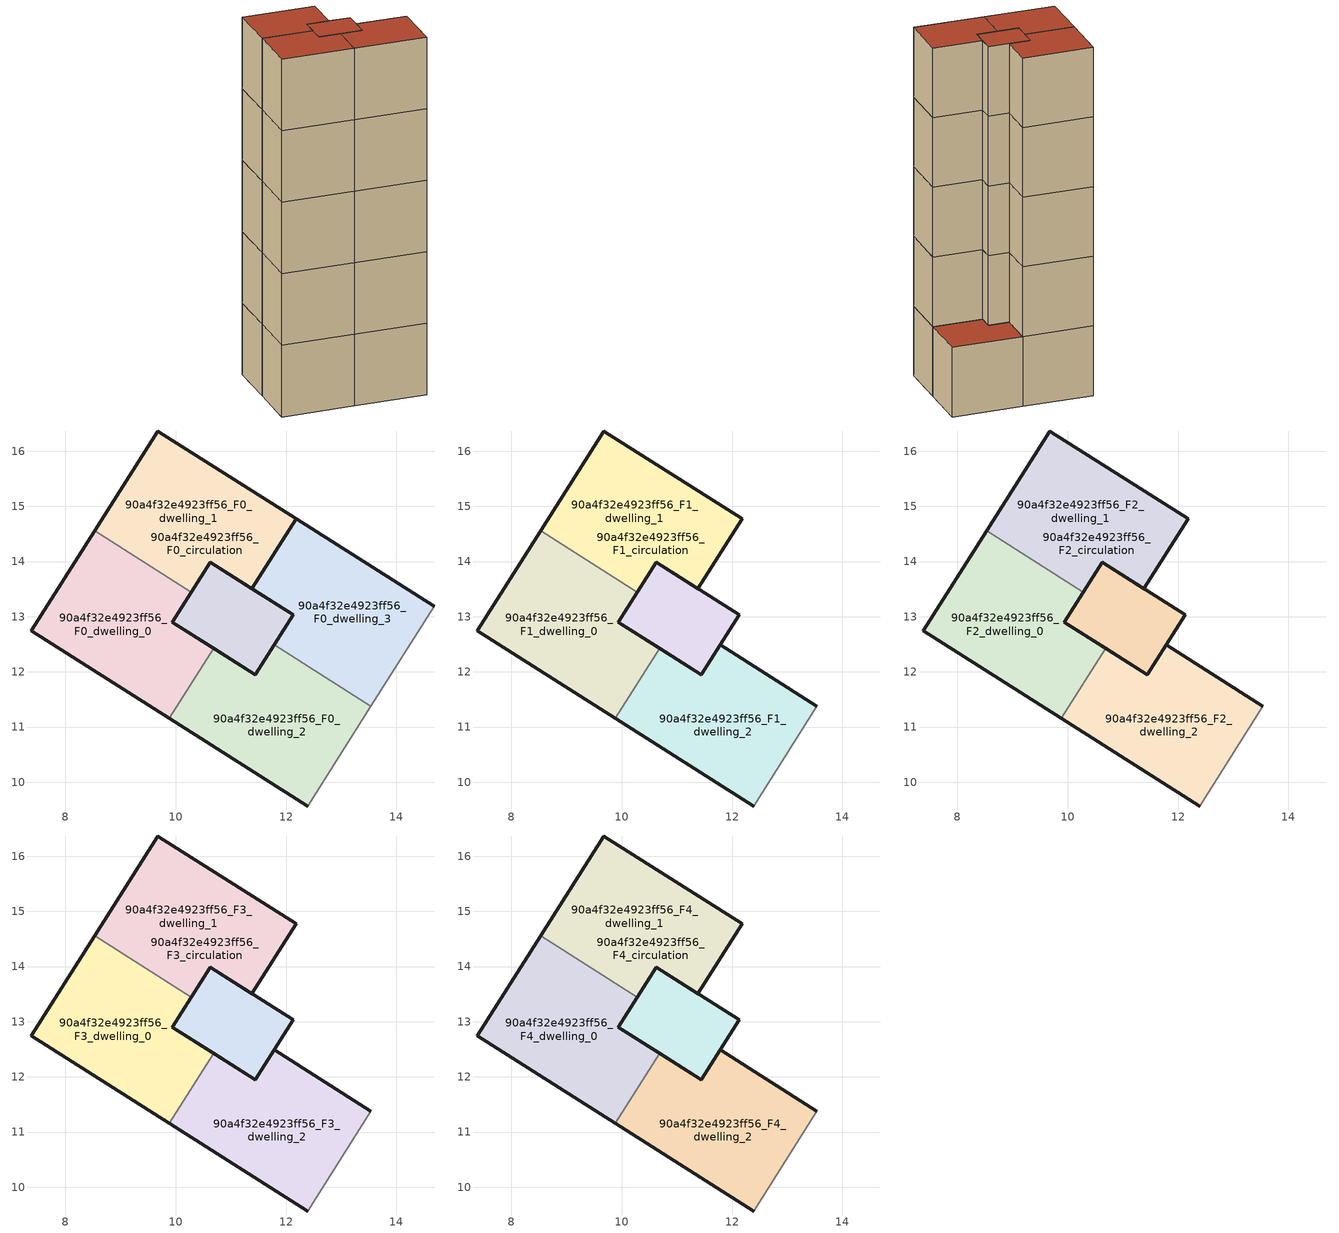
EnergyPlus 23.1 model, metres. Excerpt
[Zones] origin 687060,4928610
90a4f32e4923ff56_F0_dwelling_0
 floor ground (EU_floor_Construction): 10.28,13.44 9.94,12.9 10.69,12.42 9.88,11.16 7.38,12.75 8.53,14.56 z0; 12.13,13.03 11.44,11.95 10.69,12.42 9.94,12.9 10.28,13.44 10.63,13.99 z0
 wall outside (EU_wall_Construction): 8.53,14.56 7.38,12.75 9.88,11.16 / 10.69,12.42 9.94,12.9 10.28,13.44 z0:3
 wall to 90a4f32e4923ff56_F0_dwelling_2 (EU_wall_Construction): 9.88,11.16 10.69,12.42 z0:3
 wall to 90a4f32e4923ff56_F0_dwelling_1 (EU_wall_Construction): 10.28,13.44 8.53,14.56 z0:3
90a4f32e4923ff56_F0_dwelling_1
 floor ground (EU_floor_Construction): 12.13,13.03 11.44,11.95 9.94,12.9 10.28,13.44 10.63,13.99 z0; 12.18,14.78 11.38,13.51 10.63,13.99 10.28,13.44 8.53,14.56 9.68,16.37 z0
 wall outside (EU_wall_Construction): 10.28,13.44 10.63,13.99 11.38,13.51 12.18,14.78 9.68,16.37 8.53,14.56 z0:3
90a4f32e4923ff56_F0_dwelling_2
 floor ground (EU_floor_Construction): 13.54,11.38 12.39,9.57 9.88,11.16 10.69,12.42 11.44,11.95 11.79,12.49 z0; 12.13,13.03 11.44,11.95 10.69,12.42 9.94,12.9 10.63,13.99 z0
 wall outside (EU_wall_Construction): 9.88,11.16 12.39,9.57 / 11.79,12.49 11.44,11.95 10.69,12.42 z0:3
 wall adiabatic (EU_wall_Construction): 12.39,9.57 13.54,11.38 z0:3
 wall to 90a4f32e4923ff56_F0_dwelling_3 (EU_wall_Construction): 13.54,11.38 11.79,12.49 z0:3
90a4f32e4923ff56_F0_dwelling_3
 floor ground (EU_floor_Construction): 14.69,13.19 13.54,11.38 11.79,12.49 12.13,13.03 11.38,13.51 12.18,14.78 z0
 wall outside (EU_wall_Construction): 14.69,13.19 12.18,14.78 11.38,13.51 12.13,13.03 11.79,12.49 z0:3
 wall adiabatic (EU_wall_Construction): 13.54,11.38 14.69,13.19 z0:3
 roof outside (EU_roof_Construction): 13.54,11.38 14.69,13.19 12.18,14.78 11.38,13.51 12.13,13.03 11.79,12.49 z3
90a4f32e4923ff56_F0_circulation
 floor ground (EU_floor_Construction): 11.38,13.51 12.13,13.03 11.79,12.49 11.44,11.95 10.69,12.42 9.94,12.9 10.28,13.44 10.63,13.99 z0; 10.28,13.44 9.94,12.9 10.69,12.42 9.88,11.16 7.38,12.75 8.53,14.56 z0; 12.18,14.78 11.38,13.51 10.63,13.99 10.28,13.44 8.53,14.56 9.68,16.37 z0; 13.54,11.38 12.39,9.57 9.88,11.16 10.69,12.42 11.44,11.95 11.79,12.49 z0
 wall outside (EU_wall_Construction): 11.44,11.95 12.13,13.03 10.63,13.99 9.94,12.9 11.44,11.95 z0:3
90a4f32e4923ff56_F1_dwelling_0
 floor outside (EU_floor_Construction): 10.28,13.44 9.94,12.9 10.69,12.42 9.88,11.16 7.38,12.75 8.53,14.56 z3
 floor to 90a4f32e4923ff56_F0_dwelling_0 (EU_floor_Construction): 12.13,13.03 11.44,11.95 10.69,12.42 9.94,12.9 10.28,13.44 10.63,13.99 z3
 wall outside (EU_wall_Construction): 8.53,14.56 7.38,12.75 9.88,11.16 / 10.69,12.42 9.94,12.9 10.28,13.44 z3:6
 wall to 90a4f32e4923ff56_F1_dwelling_2 (EU_wall_Construction): 9.88,11.16 10.69,12.42 z3:6
 wall to 90a4f32e4923ff56_F1_dwelling_1 (EU_wall_Construction): 10.28,13.44 8.53,14.56 z3:6
90a4f32e4923ff56_F1_dwelling_1
 floor to 90a4f32e4923ff56_F0_dwelling_1 (EU_floor_Construction): 12.18,14.78 11.38,13.51 10.63,13.99 10.28,13.44 8.53,14.56 9.68,16.37 z3; 11.38,13.51 12.13,13.03 11.44,11.95 9.94,12.9 10.28,13.44 10.63,13.99 z3
 wall outside (EU_wall_Construction): 10.28,13.44 10.63,13.99 11.38,13.51 12.18,14.78 9.68,16.37 8.53,14.56 z3:6
90a4f32e4923ff56_F1_dwelling_2
 floor to 90a4f32e4923ff56_F0_dwelling_2 (EU_floor_Construction): 13.54,11.38 12.39,9.57 9.88,11.16 10.69,12.42 11.43,11.95 11.44,11.95 11.79,12.49 z3; 12.13,13.03 11.44,11.95 10.69,12.42 9.94,12.9 10.63,13.99 z3
 wall outside (EU_wall_Construction): 9.88,11.16 12.39,9.57 / 13.54,11.38 11.79,12.49 11.44,11.95 10.69,12.42 z3:6
 wall adiabatic (EU_wall_Construction): 12.39,9.57 13.54,11.38 z3:6
90a4f32e4923ff56_F1_circulation
 floor outside (EU_floor_Construction): 12.18,14.78 11.38,13.51 10.63,13.99 10.28,13.44 8.53,14.56 9.68,16.37 z3
 floor to 90a4f32e4923ff56_F0_circulation (EU_floor_Construction): 11.38,13.51 12.13,13.03 11.79,12.49 11.44,11.95 10.69,12.42 9.94,12.9 10.28,13.44 10.63,13.99 z3; 10.28,13.44 9.94,12.9 10.69,12.42 9.88,11.16 7.38,12.75 8.53,14.56 z3; 13.54,11.38 12.39,9.57 9.88,11.16 10.69,12.42 11.44,11.95 11.79,12.49 z3
 wall outside (EU_wall_Construction): 11.44,11.95 12.13,13.03 10.63,13.99 9.94,12.9 11.44,11.95 z3:6
90a4f32e4923ff56_F2_dwelling_0
 floor outside (EU_floor_Construction): 10.28,13.44 9.94,12.9 10.69,12.42 9.88,11.16 7.38,12.75 8.53,14.56 z6
 floor to 90a4f32e4923ff56_F1_dwelling_0 (EU_floor_Construction): 12.13,13.03 11.44,11.95 10.69,12.42 9.94,12.9 10.28,13.44 10.63,13.99 z6
 wall outside (EU_wall_Construction): 8.53,14.56 7.38,12.75 9.88,11.16 / 10.69,12.42 9.94,12.9 10.28,13.44 z6:9
 wall to 90a4f32e4923ff56_F2_dwelling_2 (EU_wall_Construction): 9.88,11.16 10.69,12.42 z6:9
 wall to 90a4f32e4923ff56_F2_dwelling_1 (EU_wall_Construction): 10.28,13.44 8.53,14.56 z6:9
90a4f32e4923ff56_F2_dwelling_1
 floor to 90a4f32e4923ff56_F1_dwelling_1 (EU_floor_Construction): 12.18,14.78 11.38,13.51 10.63,13.99 10.28,13.44 8.53,14.56 9.68,16.37 z6; 11.38,13.51 12.13,13.03 11.44,11.95 9.94,12.9 10.28,13.44 10.63,13.99 z6
 wall outside (EU_wall_Construction): 10.28,13.44 10.63,13.99 11.38,13.51 12.18,14.78 9.68,16.37 8.53,14.56 z6:9
90a4f32e4923ff56_F2_dwelling_2
 floor to 90a4f32e4923ff56_F1_dwelling_2 (EU_floor_Construction): 13.54,11.38 12.39,9.57 9.88,11.16 10.69,12.42 11.43,11.95 11.44,11.95 11.79,12.49 z6; 12.13,13.03 11.44,11.95 10.69,12.42 9.94,12.9 10.63,13.99 z6
 wall outside (EU_wall_Construction): 9.88,11.16 12.39,9.57 / 13.54,11.38 11.79,12.49 11.44,11.95 10.69,12.42 z6:9
 wall adiabatic (EU_wall_Construction): 12.39,9.57 13.54,11.38 z6:9
90a4f32e4923ff56_F2_circulation
 floor outside (EU_floor_Construction): 12.18,14.78 11.38,13.51 10.63,13.99 10.28,13.44 8.53,14.56 9.68,16.37 z6
 floor to 90a4f32e4923ff56_F1_circulation (EU_floor_Construction): 11.38,13.51 12.13,13.03 11.79,12.49 11.44,11.95 10.69,12.42 9.94,12.9 10.28,13.44 10.63,13.99 z6; 10.28,13.44 9.94,12.9 10.69,12.42 9.88,11.16 7.38,12.75 8.53,14.56 z6; 13.54,11.38 12.39,9.57 9.88,11.16 10.69,12.42 11.44,11.95 11.79,12.49 z6
 wall outside (EU_wall_Construction): 11.44,11.95 12.13,13.03 10.63,13.99 9.94,12.9 11.44,11.95 z6:9
90a4f32e4923ff56_F3_dwelling_0
 floor outside (EU_floor_Construction): 10.28,13.44 9.94,12.9 10.69,12.42 9.88,11.16 7.38,12.75 8.53,14.56 z9
 floor to 90a4f32e4923ff56_F2_dwelling_0 (EU_floor_Construction): 12.13,13.03 11.44,11.95 10.69,12.42 9.94,12.9 10.28,13.44 10.63,13.99 z9
 wall outside (EU_wall_Construction): 8.53,14.56 7.38,12.75 9.88,11.16 / 10.69,12.42 9.94,12.9 10.28,13.44 z9:12
 wall to 90a4f32e4923ff56_F3_dwelling_2 (EU_wall_Construction): 9.88,11.16 10.69,12.42 z9:12
 wall to 90a4f32e4923ff56_F3_dwelling_1 (EU_wall_Construction): 10.28,13.44 8.53,14.56 z9:12
90a4f32e4923ff56_F3_dwelling_1
 floor to 90a4f32e4923ff56_F2_dwelling_1 (EU_floor_Construction): 12.18,14.78 11.38,13.51 10.63,13.99 10.28,13.44 8.53,14.56 9.68,16.37 z9; 11.38,13.51 12.13,13.03 11.44,11.95 9.94,12.9 10.28,13.44 10.63,13.99 z9
 wall outside (EU_wall_Construction): 10.28,13.44 10.63,13.99 11.38,13.51 12.18,14.78 9.68,16.37 8.53,14.56 z9:12
90a4f32e4923ff56_F3_dwelling_2
 floor to 90a4f32e4923ff56_F2_dwelling_2 (EU_floor_Construction): 13.54,11.38 12.39,9.57 9.88,11.16 10.69,12.42 11.43,11.95 11.44,11.95 11.79,12.49 z9; 12.13,13.03 11.44,11.95 10.69,12.42 9.94,12.9 10.63,13.99 z9
 wall outside (EU_wall_Construction): 9.88,11.16 12.39,9.57 / 13.54,11.38 11.79,12.49 11.44,11.95 10.69,12.42 z9:12
 wall adiabatic (EU_wall_Construction): 12.39,9.57 13.54,11.38 z9:12
90a4f32e4923ff56_F3_circulation
 floor outside (EU_floor_Construction): 12.18,14.78 11.38,13.51 10.63,13.99 10.28,13.44 8.53,14.56 9.68,16.37 z9
 floor to 90a4f32e4923ff56_F2_circulation (EU_floor_Construction): 11.38,13.51 12.13,13.03 11.79,12.49 11.44,11.95 10.69,12.42 9.94,12.9 10.28,13.44 10.63,13.99 z9; 10.28,13.44 9.94,12.9 10.69,12.42 9.88,11.16 7.38,12.75 8.53,14.56 z9; 13.54,11.38 12.39,9.57 9.88,11.16 10.69,12.42 11.44,11.95 11.79,12.49 z9
 wall outside (EU_wall_Construction): 11.44,11.95 12.13,13.03 10.63,13.99 9.94,12.9 11.44,11.95 z9:12
90a4f32e4923ff56_F4_dwelling_0
 floor outside (EU_floor_Construction): 10.28,13.44 9.94,12.9 10.69,12.42 9.88,11.16 7.38,12.75 8.53,14.56 z12
 floor to 90a4f32e4923ff56_F3_dwelling_0 (EU_floor_Construction): 12.13,13.03 11.44,11.95 10.69,12.42 9.94,12.9 10.28,13.44 10.63,13.99 z12
 wall outside (EU_wall_Construction): 8.53,14.56 7.38,12.75 9.88,11.16 / 10.69,12.42 9.94,12.9 10.28,13.44 z12:15
 wall to 90a4f32e4923ff56_F4_dwelling_2 (EU_wall_Construction): 9.88,11.16 10.69,12.42 z12:15
 wall to 90a4f32e4923ff56_F4_dwelling_1 (EU_wall_Construction): 10.28,13.44 8.53,14.56 z12:15
 roof outside (EU_roof_Construction): 11.44,11.95 12.13,13.03 10.63,13.99 10.28,13.44 9.94,12.9 10.69,12.42 z15; 9.88,11.16 10.69,12.42 9.94,12.9 10.28,13.44 8.53,14.56 7.38,12.75 z15
90a4f32e4923ff56_F4_dwelling_1
 floor to 90a4f32e4923ff56_F3_dwelling_1 (EU_floor_Construction): 12.18,14.78 11.38,13.51 10.63,13.99 10.28,13.44 8.53,14.56 9.68,16.37 z12; 11.38,13.51 12.13,13.03 11.44,11.95 9.94,12.9 10.28,13.44 10.63,13.99 z12
 wall outside (EU_wall_Construction): 10.28,13.44 10.63,13.99 11.38,13.51 12.18,14.78 9.68,16.37 8.53,14.56 z12:15
 roof outside (EU_roof_Construction): 11.38,13.51 12.18,14.78 9.68,16.37 8.53,14.56 10.28,13.44 10.63,13.99 z15; 11.44,11.95 12.13,13.03 10.63,13.99 10.28,13.44 9.94,12.9 z15
90a4f32e4923ff56_F4_dwelling_2
 floor to 90a4f32e4923ff56_F3_dwelling_2 (EU_floor_Construction): 13.54,11.38 12.39,9.57 9.88,11.16 10.69,12.42 11.43,11.95 11.44,11.95 11.79,12.49 z12; 12.13,13.03 11.44,11.95 10.69,12.42 9.94,12.9 10.63,13.99 z12
 wall outside (EU_wall_Construction): 9.88,11.16 12.39,9.57 / 13.54,11.38 11.79,12.49 11.44,11.95 10.69,12.42 z12:15
 wall adiabatic (EU_wall_Construction): 12.39,9.57 13.54,11.38 z12:15
 roof outside (EU_roof_Construction): 11.44,11.95 12.13,13.03 10.63,13.99 9.94,12.9 10.69,12.42 z15; 12.39,9.57 13.54,11.38 11.79,12.49 11.44,11.95 10.69,12.42 9.88,11.16 z15
90a4f32e4923ff56_F4_circulation
 floor outside (EU_floor_Construction): 12.18,14.78 11.38,13.51 10.63,13.99 10.28,13.44 8.53,14.56 9.68,16.37 z12
 floor to 90a4f32e4923ff56_F3_circulation (EU_floor_Construction): 11.38,13.51 12.13,13.03 11.79,12.49 11.44,11.95 10.69,12.42 9.94,12.9 10.28,13.44 10.63,13.99 z12; 10.28,13.44 9.94,12.9 10.69,12.42 9.88,11.16 7.38,12.75 8.53,14.56 z12; 13.54,11.38 12.39,9.57 9.88,11.16 10.69,12.42 11.44,11.95 11.79,12.49 z12
 wall outside (EU_wall_Construction): 11.44,11.95 12.13,13.03 10.63,13.99 9.94,12.9 11.44,11.95 z12:15
 roof outside (EU_roof_Construction): 11.79,12.49 12.13,13.03 11.38,13.51 10.63,13.99 10.28,13.44 9.94,12.9 10.69,12.42 11.44,11.95 z15; 9.88,11.16 10.69,12.42 9.94,12.9 10.28,13.44 8.53,14.56 7.38,12.75 z15; 11.38,13.51 12.18,14.78 9.68,16.37 8.53,14.56 10.28,13.44 10.63,13.99 z15; 12.39,9.57 13.54,11.38 11.79,12.49 11.44,11.95 10.69,12.42 9.88,11.16 z15
[Building]
EU S2 Campaign: North Axis=0; Terrain=City; Solar Distribution=FullExterior
[Site:Location]
Bologna: Latitude=44.5; Longitude=11.25; Time Zone=1; Elevation=37
[SizingPeriod:WeatherFileDays]
AnnualSizingPeriod: Begin Month=1; Begin Day of Month=1; End Month=12; End Day of Month=31; Day of Week for Start Day=Monday; Use Weather File Daylight Saving Period=No; Use Weather File Rain and Snow Indicators=No
[MATERIAL]
EU_InternalMass_Material: Roughness=MediumRough; Thickness=0.1; Conductivity=1; Density=1800; Specific Heat=900; Thermal Absorptance=0.9; Solar Absorptance=0.7; Visible Absorptance=0.7
[MATERIAL:NOMASS] Roughness=MediumRough; Thermal Absorptance=0.9; Solar Absorptance=0.7; Visible Absorptance=0.7
Name | Thermal Resistance
EU_wall_NoMass | 0.905828
EU_roof_NoMass | 0.37593
EU_floor_NoMass | 0.67114
[CONSTRUCTION]
EU_wall_Construction: EU_wall_NoMass
EU_roof_Construction: EU_roof_NoMass
EU_floor_Construction: EU_floor_NoMass
EU_InternalMass_Construction: EU_InternalMass_Material
[ZONE] Type=1; Multiplier=1; Ceiling Height=autocalculate; Floor Area=autocalculate; Part of Total Floor Area=Yes
Name | Volume
90a4f32e4923ff56_F0_dwelling_0; 90a4f32e4923ff56_F1_dwelling_2; 90a4f32e4923ff56_F2_dwelling_2; 90a4f32e4923ff56_F3_dwelling_2; 90a4f32e4923ff56_F4_dwelling_2 | 24.2336
90a4f32e4923ff56_F1_dwelling_0; 90a4f32e4923ff56_F2_dwelling_0; 90a4f32e4923ff56_F3_dwelling_0; 90a4f32e4923ff56_F4_dwelling_0; 90a4f32e4923ff56_F0_dwelling_2 | 24.2329
90a4f32e4923ff56_F0_dwelling_1 | 24.2358
90a4f32e4923ff56_F1_dwelling_1; 90a4f32e4923ff56_F2_dwelling_1; 90a4f32e4923ff56_F3_dwelling_1; 90a4f32e4923ff56_F4_dwelling_1 | 24.2344
90a4f32e4923ff56_F0_dwelling_3 | 17.3643
90a4f32e4923ff56_F0_circulation; 90a4f32e4923ff56_F1_circulation; 90a4f32e4923ff56_F2_circulation; 90a4f32e4923ff56_F3_circulation; 90a4f32e4923ff56_F4_circulation | 58.9651
[INTERNALMASS] Construction=EU_InternalMass_Construction
Name | Zone or ZoneList | Surface Area
90a4f32e4923ff56_F0_dwelling_0_EU_InternalMass | 90a4f32e4923ff56_F0_dwelling_0 | 5.78833
90a4f32e4923ff56_F0_dwelling_1_EU_InternalMass | 90a4f32e4923ff56_F0_dwelling_1 | 5.78833
90a4f32e4923ff56_F0_dwelling_2_EU_InternalMass | 90a4f32e4923ff56_F0_dwelling_2 | 5.78833
90a4f32e4923ff56_F0_dwelling_3_EU_InternalMass | 90a4f32e4923ff56_F0_dwelling_3 | 5.78833
90a4f32e4923ff56_F1_dwelling_0_EU_InternalMass | 90a4f32e4923ff56_F1_dwelling_0 | 11.5767
90a4f32e4923ff56_F1_dwelling_1_EU_InternalMass | 90a4f32e4923ff56_F1_dwelling_1 | 5.78833
90a4f32e4923ff56_F1_dwelling_2_EU_InternalMass | 90a4f32e4923ff56_F1_dwelling_2 | 5.78833
90a4f32e4923ff56_F2_dwelling_0_EU_InternalMass | 90a4f32e4923ff56_F2_dwelling_0 | 11.5767
90a4f32e4923ff56_F2_dwelling_1_EU_InternalMass | 90a4f32e4923ff56_F2_dwelling_1 | 5.78833
90a4f32e4923ff56_F2_dwelling_2_EU_InternalMass | 90a4f32e4923ff56_F2_dwelling_2 | 5.78833
90a4f32e4923ff56_F3_dwelling_0_EU_InternalMass | 90a4f32e4923ff56_F3_dwelling_0 | 11.5767
90a4f32e4923ff56_F3_dwelling_1_EU_InternalMass | 90a4f32e4923ff56_F3_dwelling_1 | 5.78833
90a4f32e4923ff56_F3_dwelling_2_EU_InternalMass | 90a4f32e4923ff56_F3_dwelling_2 | 5.78833
90a4f32e4923ff56_F4_dwelling_0_EU_InternalMass | 90a4f32e4923ff56_F4_dwelling_0 | 11.5767
90a4f32e4923ff56_F4_dwelling_1_EU_InternalMass | 90a4f32e4923ff56_F4_dwelling_1 | 5.78833
90a4f32e4923ff56_F4_dwelling_2_EU_InternalMass | 90a4f32e4923ff56_F4_dwelling_2 | 5.78833
[OTHEREQUIPMENT] Fuel Type=Electricity; Design Level Calculation Method=Watts/Area; Power per Zone Floor Area=1; Fraction Latent=0; Fraction Radiant=0; Fraction Lost=0; Carbon Dioxide Generation Rate=0; EndUse Subcategory=EU_Step8_InternalGains
Name | Zone or ZoneList or Space or SpaceList | Schedule
EU_Step8_InternalGain_90a4f32e4923ff56_F0_dwelling_0_f000 | 90a4f32e4923ff56_F0_dwelling_0 | EU_Step8_GainSchedule_90a4f32e4923ff56_F0_dwelling_0_f000
EU_Step8_InternalGain_90a4f32e4923ff56_F0_dwelling_1_f000 | 90a4f32e4923ff56_F0_dwelling_1 | EU_Step8_GainSchedule_90a4f32e4923ff56_F0_dwelling_1_f000
EU_Step8_InternalGain_90a4f32e4923ff56_F0_dwelling_2_f000 | 90a4f32e4923ff56_F0_dwelling_2 | EU_Step8_GainSchedule_90a4f32e4923ff56_F0_dwelling_2_f000
EU_Step8_InternalGain_90a4f32e4923ff56_F0_dwelling_3_f000 | 90a4f32e4923ff56_F0_dwelling_3 | EU_Step8_GainSchedule_90a4f32e4923ff56_F0_dwelling_3_f000
EU_Step8_InternalGain_90a4f32e4923ff56_F1_dwelling_0_f000 | 90a4f32e4923ff56_F1_dwelling_0 | EU_Step8_GainSchedule_90a4f32e4923ff56_F1_dwelling_0_f000
EU_Step8_InternalGain_90a4f32e4923ff56_F1_dwelling_1_f000 | 90a4f32e4923ff56_F1_dwelling_1 | EU_Step8_GainSchedule_90a4f32e4923ff56_F1_dwelling_1_f000
EU_Step8_InternalGain_90a4f32e4923ff56_F1_dwelling_2_f000 | 90a4f32e4923ff56_F1_dwelling_2 | EU_Step8_GainSchedule_90a4f32e4923ff56_F1_dwelling_2_f000
EU_Step8_InternalGain_90a4f32e4923ff56_F2_dwelling_0_f000 | 90a4f32e4923ff56_F2_dwelling_0 | EU_Step8_GainSchedule_90a4f32e4923ff56_F2_dwelling_0_f000
EU_Step8_InternalGain_90a4f32e4923ff56_F2_dwelling_1_f000 | 90a4f32e4923ff56_F2_dwelling_1 | EU_Step8_GainSchedule_90a4f32e4923ff56_F2_dwelling_1_f000
EU_Step8_InternalGain_90a4f32e4923ff56_F2_dwelling_2_f000 | 90a4f32e4923ff56_F2_dwelling_2 | EU_Step8_GainSchedule_90a4f32e4923ff56_F2_dwelling_2_f000
EU_Step8_InternalGain_90a4f32e4923ff56_F3_dwelling_0_f000 | 90a4f32e4923ff56_F3_dwelling_0 | EU_Step8_GainSchedule_90a4f32e4923ff56_F3_dwelling_0_f000
EU_Step8_InternalGain_90a4f32e4923ff56_F3_dwelling_1_f000 | 90a4f32e4923ff56_F3_dwelling_1 | EU_Step8_GainSchedule_90a4f32e4923ff56_F3_dwelling_1_f000
EU_Step8_InternalGain_90a4f32e4923ff56_F3_dwelling_2_f000 | 90a4f32e4923ff56_F3_dwelling_2 | EU_Step8_GainSchedule_90a4f32e4923ff56_F3_dwelling_2_f000
EU_Step8_InternalGain_90a4f32e4923ff56_F4_dwelling_0_f000 | 90a4f32e4923ff56_F4_dwelling_0 | EU_Step8_GainSchedule_90a4f32e4923ff56_F4_dwelling_0_f000
EU_Step8_InternalGain_90a4f32e4923ff56_F4_dwelling_1_f000 | 90a4f32e4923ff56_F4_dwelling_1 | EU_Step8_GainSchedule_90a4f32e4923ff56_F4_dwelling_1_f000
EU_Step8_InternalGain_90a4f32e4923ff56_F4_dwelling_2_f000 | 90a4f32e4923ff56_F4_dwelling_2 | EU_Step8_GainSchedule_90a4f32e4923ff56_F4_dwelling_2_f000
[ZONEINFILTRATION:DESIGNFLOWRATE] Schedule=EU_AlwaysOn; Design Flow Rate Calculation Method=Flow/Area; Flow Rate per Floor Area=0.0005; Constant Term Coefficient=1; Temperature Term Coefficient=0; Velocity Term Coefficient=0; Velocity Squared Term Coefficient=0
Name | Zone or ZoneList or Space or SpaceList
EU_Circulation_Infiltration_90a4f32e4923ff56_F0_circulation | 90a4f32e4923ff56_F0_circulation
EU_Circulation_Infiltration_90a4f32e4923ff56_F1_circulation | 90a4f32e4923ff56_F1_circulation
EU_Circulation_Infiltration_90a4f32e4923ff56_F2_circulation | 90a4f32e4923ff56_F2_circulation
EU_Circulation_Infiltration_90a4f32e4923ff56_F3_circulation | 90a4f32e4923ff56_F3_circulation
EU_Circulation_Infiltration_90a4f32e4923ff56_F4_circulation | 90a4f32e4923ff56_F4_circulation
[ZONEVENTILATION:DESIGNFLOWRATE] Schedule=EU_AlwaysOn; Design Flow Rate Calculation Method=AirChanges/Hour; Air Changes per Hour=0.73129; Ventilation Type=Natural; Fan Pressure Rise=0; Fan Total Efficiency=1; Constant Term Coefficient=1; Temperature Term Coefficient=0; Velocity Term Coefficient=0; Velocity Squared Term Coefficient=0; Minimum Indoor Temperature=-100; Maximum Indoor Temperature=100; Delta Temperature=-100; Minimum Outdoor Temperature=-100; Maximum Outdoor Temperature=100; Maximum Wind Speed=40
Name | Zone or ZoneList or Space or SpaceList
EU_ConstantAir_90a4f32e4923ff56_F0_dwelling_0 | 90a4f32e4923ff56_F0_dwelling_0
EU_ConstantAir_90a4f32e4923ff56_F0_dwelling_1 | 90a4f32e4923ff56_F0_dwelling_1
EU_ConstantAir_90a4f32e4923ff56_F0_dwelling_2 | 90a4f32e4923ff56_F0_dwelling_2
EU_ConstantAir_90a4f32e4923ff56_F0_dwelling_3 | 90a4f32e4923ff56_F0_dwelling_3
EU_ConstantAir_90a4f32e4923ff56_F1_dwelling_0 | 90a4f32e4923ff56_F1_dwelling_0
EU_ConstantAir_90a4f32e4923ff56_F1_dwelling_1 | 90a4f32e4923ff56_F1_dwelling_1
EU_ConstantAir_90a4f32e4923ff56_F1_dwelling_2 | 90a4f32e4923ff56_F1_dwelling_2
EU_ConstantAir_90a4f32e4923ff56_F2_dwelling_0 | 90a4f32e4923ff56_F2_dwelling_0
EU_ConstantAir_90a4f32e4923ff56_F2_dwelling_1 | 90a4f32e4923ff56_F2_dwelling_1
EU_ConstantAir_90a4f32e4923ff56_F2_dwelling_2 | 90a4f32e4923ff56_F2_dwelling_2
EU_ConstantAir_90a4f32e4923ff56_F3_dwelling_0 | 90a4f32e4923ff56_F3_dwelling_0
EU_ConstantAir_90a4f32e4923ff56_F3_dwelling_1 | 90a4f32e4923ff56_F3_dwelling_1
EU_ConstantAir_90a4f32e4923ff56_F3_dwelling_2 | 90a4f32e4923ff56_F3_dwelling_2
EU_ConstantAir_90a4f32e4923ff56_F4_dwelling_0 | 90a4f32e4923ff56_F4_dwelling_0
EU_ConstantAir_90a4f32e4923ff56_F4_dwelling_1 | 90a4f32e4923ff56_F4_dwelling_1
EU_ConstantAir_90a4f32e4923ff56_F4_dwelling_2 | 90a4f32e4923ff56_F4_dwelling_2
[HVACTEMPLATE:THERMOSTAT] Constant Heating Setpoint=20; Constant Cooling Setpoint=50
EU_HeatOnly_90a4f32e4923ff56_F0_dwelling_0; EU_HeatOnly_90a4f32e4923ff56_F0_dwelling_1; EU_HeatOnly_90a4f32e4923ff56_F0_dwelling_2; EU_HeatOnly_90a4f32e4923ff56_F0_dwelling_3; EU_HeatOnly_90a4f32e4923ff56_F1_dwelling_0; EU_HeatOnly_90a4f32e4923ff56_F1_dwelling_1; EU_HeatOnly_90a4f32e4923ff56_F1_dwelling_2; EU_HeatOnly_90a4f32e4923ff56_F2_dwelling_0; EU_HeatOnly_90a4f32e4923ff56_F2_dwelling_1; EU_HeatOnly_90a4f32e4923ff56_F2_dwelling_2; EU_HeatOnly_90a4f32e4923ff56_F3_dwelling_0; EU_HeatOnly_90a4f32e4923ff56_F3_dwelling_1; EU_HeatOnly_90a4f32e4923ff56_F3_dwelling_2; EU_HeatOnly_90a4f32e4923ff56_F4_dwelling_0; EU_HeatOnly_90a4f32e4923ff56_F4_dwelling_1; EU_HeatOnly_90a4f32e4923ff56_F4_dwelling_2
[HVACTEMPLATE:ZONE:IDEALLOADSAIRSYSTEM] System Availability Schedule=EU_AlwaysOn; Maximum Heating Supply Air Temperature=50; Minimum Cooling Supply Air Temperature=13; Maximum Heating Supply Air Humidity Ratio=0.0156; Minimum Cooling Supply Air Humidity Ratio=0.0077; Heating Limit=NoLimit; Cooling Limit=NoLimit; Heating Availability Schedule=EU_AlwaysOn; Cooling Availability Schedule=EU_CoolingOff; Dehumidification Control Type=ConstantSensibleHeatRatio; Cooling Sensible Heat Ratio=0.7; Dehumidification Setpoint=60; Humidification Control Type=None; Humidification Setpoint=30; Outdoor Air Method=None; Outdoor Air Flow Rate per Person=0.00944; Outdoor Air Flow Rate per Zone Floor Area=0; Outdoor Air Flow Rate per Zone=0; Demand Controlled Ventilation Type=None; Outdoor Air Economizer Type=NoEconomizer; Heat Recovery Type=None; Sensible Heat Recovery Effectiveness=0.7; Latent Heat Recovery Effectiveness=0.65
Name | Template Thermostat
90a4f32e4923ff56_F0_dwelling_0 | EU_HeatOnly_90a4f32e4923ff56_F0_dwelling_0
90a4f32e4923ff56_F0_dwelling_1 | EU_HeatOnly_90a4f32e4923ff56_F0_dwelling_1
90a4f32e4923ff56_F0_dwelling_2 | EU_HeatOnly_90a4f32e4923ff56_F0_dwelling_2
90a4f32e4923ff56_F0_dwelling_3 | EU_HeatOnly_90a4f32e4923ff56_F0_dwelling_3
90a4f32e4923ff56_F1_dwelling_0 | EU_HeatOnly_90a4f32e4923ff56_F1_dwelling_0
90a4f32e4923ff56_F1_dwelling_1 | EU_HeatOnly_90a4f32e4923ff56_F1_dwelling_1
90a4f32e4923ff56_F1_dwelling_2 | EU_HeatOnly_90a4f32e4923ff56_F1_dwelling_2
90a4f32e4923ff56_F2_dwelling_0 | EU_HeatOnly_90a4f32e4923ff56_F2_dwelling_0
90a4f32e4923ff56_F2_dwelling_1 | EU_HeatOnly_90a4f32e4923ff56_F2_dwelling_1
90a4f32e4923ff56_F2_dwelling_2 | EU_HeatOnly_90a4f32e4923ff56_F2_dwelling_2
90a4f32e4923ff56_F3_dwelling_0 | EU_HeatOnly_90a4f32e4923ff56_F3_dwelling_0
90a4f32e4923ff56_F3_dwelling_1 | EU_HeatOnly_90a4f32e4923ff56_F3_dwelling_1
90a4f32e4923ff56_F3_dwelling_2 | EU_HeatOnly_90a4f32e4923ff56_F3_dwelling_2
90a4f32e4923ff56_F4_dwelling_0 | EU_HeatOnly_90a4f32e4923ff56_F4_dwelling_0
90a4f32e4923ff56_F4_dwelling_1 | EU_HeatOnly_90a4f32e4923ff56_F4_dwelling_1
90a4f32e4923ff56_F4_dwelling_2 | EU_HeatOnly_90a4f32e4923ff56_F4_dwelling_2
[SIZING:ZONE] Zone Cooling Design Supply Air Temperature Input Method=SupplyAirTemperature; Zone Cooling Design Supply Air Temperature=13; Zone Heating Design Supply Air Temperature Input Method=SupplyAirTemperature; Zone Heating Design Supply Air Temperature=50; Zone Cooling Design Supply Air Humidity Ratio=0.008; Zone Heating Design Supply Air Humidity Ratio=0.008; Cooling Design Air Flow Method=DesignDay; Cooling Design Air Flow Rate=0; Cooling Minimum Air Flow per Zone Floor Area=0.000762; Cooling Minimum Air Flow=0; Cooling Minimum Air Flow Fraction=0.2; Heating Design Air Flow Method=DesignDay; Heating Design Air Flow Rate=0; Heating Maximum Air Flow per Zone Floor Area=0.002032; Heating Maximum Air Flow=0.141576; Heating Maximum Air Flow Fraction=0.3; Account for Dedicated Outdoor Air System=No; Dedicated Outdoor Air System Control Strategy=NeutralSupplyAir; Dedicated Outdoor Air Low Setpoint Temperature for Design=autosize; Dedicated Outdoor Air High Setpoint Temperature for Design=autosize; Zone Load Sizing Method=Sensible Load Only No Latent Load; Zone Latent Cooling Design Supply Air Humidity Ratio Input Method=HumidityRatioDifference; Zone Cooling Design Supply Air Humidity Ratio Difference=0.005; Zone Latent Heating Design Supply Air Humidity Ratio Input Method=HumidityRatioDifference; Zone Humidification Design Supply Air Humidity Ratio Difference=0.005
90a4f32e4923ff56_F0_dwelling_0; 90a4f32e4923ff56_F0_dwelling_1; 90a4f32e4923ff56_F0_dwelling_2; 90a4f32e4923ff56_F0_dwelling_3; 90a4f32e4923ff56_F1_dwelling_0; 90a4f32e4923ff56_F1_dwelling_1; 90a4f32e4923ff56_F1_dwelling_2; 90a4f32e4923ff56_F2_dwelling_0; 90a4f32e4923ff56_F2_dwelling_1; 90a4f32e4923ff56_F2_dwelling_2; 90a4f32e4923ff56_F3_dwelling_0; 90a4f32e4923ff56_F3_dwelling_1; 90a4f32e4923ff56_F3_dwelling_2; 90a4f32e4923ff56_F4_dwelling_0; 90a4f32e4923ff56_F4_dwelling_1; 90a4f32e4923ff56_F4_dwelling_2
[SCHEDULE:CONSTANT]
Name | Hourly Value
EU_AlwaysOn | 1
EU_CoolingOff | 0
[SCHEDULE:FILE] Column Number=1; Rows to Skip at Top=0; Number of Hours of Data=8760; Column Separator=Comma; Interpolate to Timestep=No; Minutes per Item=60; Adjust Schedule for Daylight Savings=Yes
Name | File
EU_Step8_GainSchedule_90a4f32e4923ff56_F0_dwelling_0_f000 | ../../schedules/90a4f32e4923ff56/90a4f32e4923ff56_F0_dwelling_0_f000_gain.csv
EU_Step8_GainSchedule_90a4f32e4923ff56_F0_dwelling_1_f000 | ../../schedules/90a4f32e4923ff56/90a4f32e4923ff56_F0_dwelling_1_f000_gain.csv
EU_Step8_GainSchedule_90a4f32e4923ff56_F0_dwelling_2_f000 | ../../schedules/90a4f32e4923ff56/90a4f32e4923ff56_F0_dwelling_2_f000_gain.csv
EU_Step8_GainSchedule_90a4f32e4923ff56_F0_dwelling_3_f000 | ../../schedules/90a4f32e4923ff56/90a4f32e4923ff56_F0_dwelling_3_f000_gain.csv
EU_Step8_GainSchedule_90a4f32e4923ff56_F1_dwelling_0_f000 | ../../schedules/90a4f32e4923ff56/90a4f32e4923ff56_F1_dwelling_0_f000_gain.csv
EU_Step8_GainSchedule_90a4f32e4923ff56_F1_dwelling_1_f000 | ../../schedules/90a4f32e4923ff56/90a4f32e4923ff56_F1_dwelling_1_f000_gain.csv
EU_Step8_GainSchedule_90a4f32e4923ff56_F1_dwelling_2_f000 | ../../schedules/90a4f32e4923ff56/90a4f32e4923ff56_F1_dwelling_2_f000_gain.csv
EU_Step8_GainSchedule_90a4f32e4923ff56_F2_dwelling_0_f000 | ../../schedules/90a4f32e4923ff56/90a4f32e4923ff56_F2_dwelling_0_f000_gain.csv
EU_Step8_GainSchedule_90a4f32e4923ff56_F2_dwelling_1_f000 | ../../schedules/90a4f32e4923ff56/90a4f32e4923ff56_F2_dwelling_1_f000_gain.csv
EU_Step8_GainSchedule_90a4f32e4923ff56_F2_dwelling_2_f000 | ../../schedules/90a4f32e4923ff56/90a4f32e4923ff56_F2_dwelling_2_f000_gain.csv
EU_Step8_GainSchedule_90a4f32e4923ff56_F3_dwelling_0_f000 | ../../schedules/90a4f32e4923ff56/90a4f32e4923ff56_F3_dwelling_0_f000_gain.csv
EU_Step8_GainSchedule_90a4f32e4923ff56_F3_dwelling_1_f000 | ../../schedules/90a4f32e4923ff56/90a4f32e4923ff56_F3_dwelling_1_f000_gain.csv
EU_Step8_GainSchedule_90a4f32e4923ff56_F3_dwelling_2_f000 | ../../schedules/90a4f32e4923ff56/90a4f32e4923ff56_F3_dwelling_2_f000_gain.csv
EU_Step8_GainSchedule_90a4f32e4923ff56_F4_dwelling_0_f000 | ../../schedules/90a4f32e4923ff56/90a4f32e4923ff56_F4_dwelling_0_f000_gain.csv
EU_Step8_GainSchedule_90a4f32e4923ff56_F4_dwelling_1_f000 | ../../schedules/90a4f32e4923ff56/90a4f32e4923ff56_F4_dwelling_1_f000_gain.csv
EU_Step8_GainSchedule_90a4f32e4923ff56_F4_dwelling_2_f000 | ../../schedules/90a4f32e4923ff56/90a4f32e4923ff56_F4_dwelling_2_f000_gain.csv
